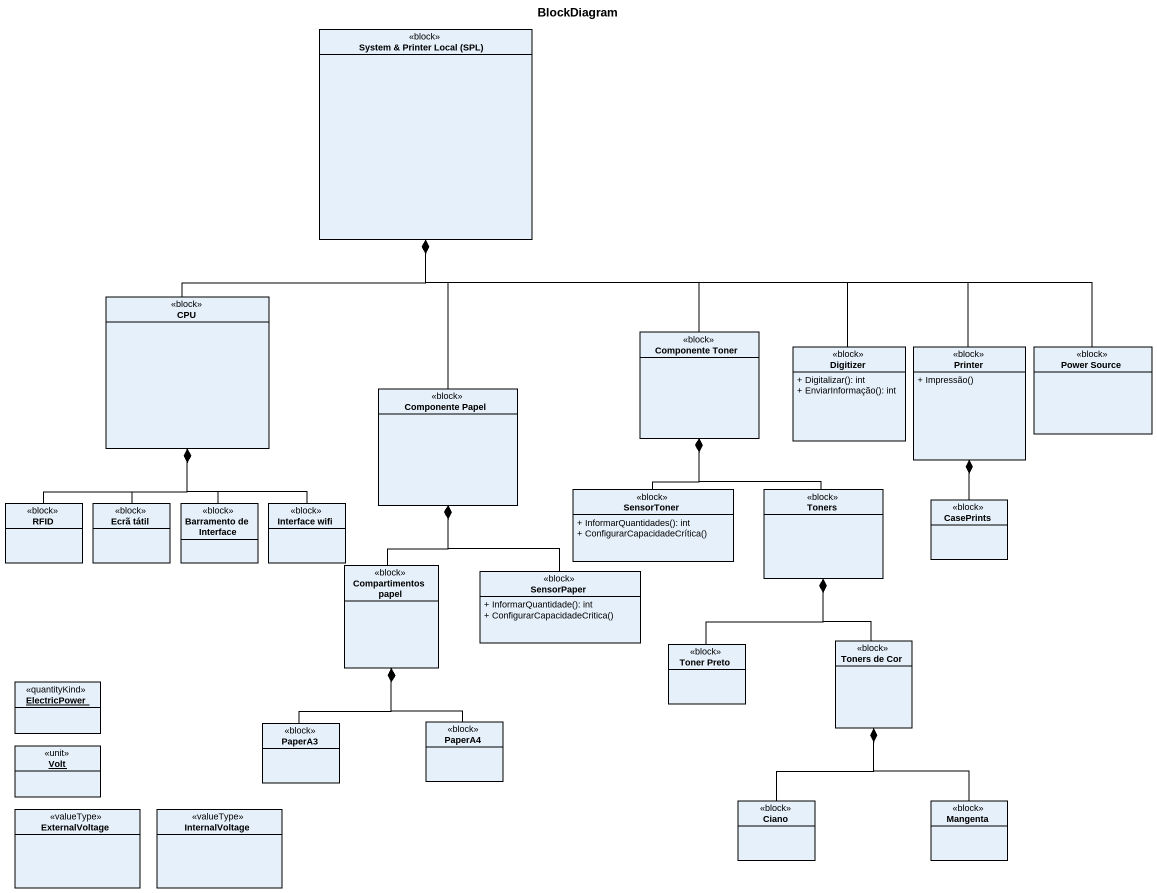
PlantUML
@startuml
title BlockDiagram
hide circle
hide empty members
skinparam classAttributeIconSize 0
class "System & Printer Local (SPL)" as System_Printer_Local_SPL <<block>>
class CPU <<block>>
class "Componente Toner" as Componente_Toner <<block>>
class Digitizer <<block>> {
  + Digitalizar(): int
  + EnviarInformação(): int
}
class Printer <<block>> {
  + Impressão()
}
class "Power Source" as Power_Source <<block>>
class "Componente Papel" as Componente_Papel <<block>>
class SensorToner <<block>> {
  + InformarQuantidades(): int
  + ConfigurarCapacidadeCrítica()
}
class Toners <<block>>
class CasePrints <<block>>
class RFID <<block>>
class "Ecrã tátil" as Ecrã_tátil <<block>>
class "Barramento de Interface" as Barramento_de_Interface <<block>>
class "Interface wifi" as Interface_wifi <<block>>
class "Compartimentos papel" as Compartimentos_papel <<block>>
class SensorPaper <<block>> {
  + InformarQuantidade(): int
  + ConfigurarCapacidadeCritica()
}
class "Toner Preto" as Toner_Preto <<block>>
class "Toners de Cor" as Toners_de_Cor <<block>>
object ElectricPower <<quantityKind>>
class PaperA3 <<block>>
class PaperA4 <<block>>
object Volt <<unit>>
class ExternalVoltage <<valueType>>
class InternalVoltage <<valueType>>
class Ciano <<block>>
class Mangenta <<block>>
CPU -up-* System_Printer_Local_SPL
Componente_Toner -up-* System_Printer_Local_SPL
Digitizer -up-* System_Printer_Local_SPL
Printer -left-* System_Printer_Local_SPL
Power_Source -left-* System_Printer_Local_SPL
Componente_Papel -up-* System_Printer_Local_SPL
SensorToner -up-* Componente_Toner
Toners -up-* Componente_Toner
CasePrints -up-* Printer
RFID -up-* CPU
Ecrã_tátil -up-* CPU
Barramento_de_Interface -up-* CPU
Interface_wifi -up-* CPU
Compartimentos_papel -up-* Componente_Papel
SensorPaper -up-* Componente_Papel
Toner_Preto -up-* Toners
Toners_de_Cor -up-* Toners
PaperA3 -up-* Compartimentos_papel
PaperA4 -up-* Compartimentos_papel
Ciano -up-* Toners_de_Cor
Mangenta -up-* Toners_de_Cor
@enduml
